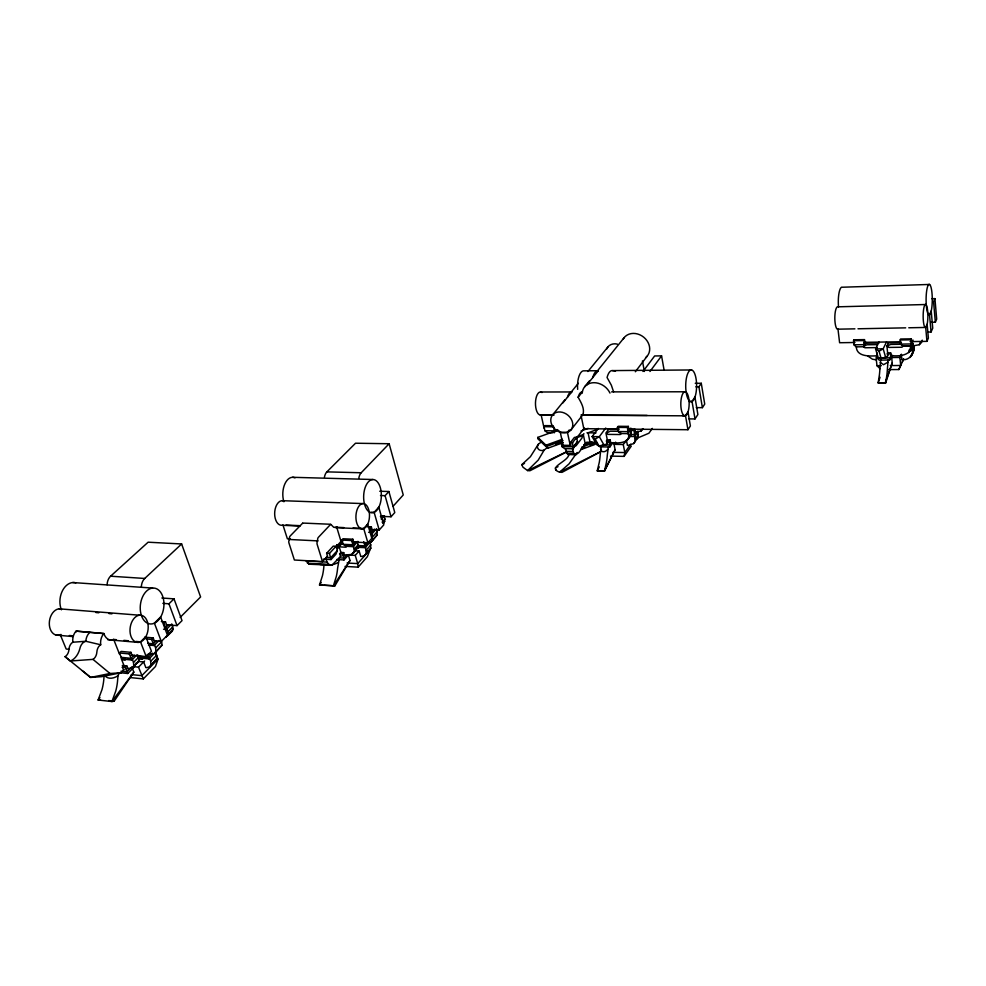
<?xml version="1.0" encoding="UTF-8"?>
<svg xmlns="http://www.w3.org/2000/svg" width="986" height="986" viewBox="0 0 986 986"><rect width="100%" height="100%" fill="white"/><g stroke="black" fill="none" stroke-linecap="round" stroke-linejoin="round"><path stroke-width="1.48" d="M342.881 555.303L351.817 554.403L354.356 551.322L353.53 546.207L346.493 545.85A1.664 1.171 41.5 0 1 345.507 547.181L341.316 546.971A1.664 1.159 41.6 0 1 339.492 545.505L343.251 543.397M353.506 553.121L358.325 546.91L357.499 541.807M384.022 523.073L384.922 519.03L384.133 516.257M358.621 546.91L358.818 546.688A1.627 1.146 41.3 0 1 357.844 547.994L357.647 548.216A1.627 1.146 41.3 0 0 358.621 546.91L365.56 547.255L366.225 553.405L364.586 555.562L361.468 556.523M367.125 550.989L369.195 550.348L370.835 548.191L370.181 542.066M880.683 360.087L880.005 367.495A35.2 8.319 -89.7 0 1 879.389 374.939L878.156 382.938L885.687 382.901L892.219 362.885L891.677 357.524L892.687 355.379M888.176 360.001L887.499 367.433A35.286 8.184 -89.6 0 1 886.895 374.89L885.687 382.901L878.156 382.938L880.054 377.231M364.82 543.126L370.97 542.288L372.634 540.082L371.969 533.857M370.97 542.288L377.244 534.893L376.603 528.681L371.586 534.289L370.181 528.188L371.34 526.894L372.153 529.704M601.3 446.868L600.227 454.608A36.199 14.667 -89 0 1 599.278 462.385L597.245 470.852L604.418 471.259L615.104 449.727L614.044 444.353L615.621 442.159M608.399 446.966L607.339 454.743A36.272 14.543 -89 0 1 606.39 462.52L604.418 471.259M324.012 564.473L323.802 567.283A38.59 21.939 -85.8 0 1 322.459 575.676L319.501 585.006L334.883 585.869L349.993 560.479L348.341 554.995M339.147 559.666L337.631 568.096A38.774 21.717 -85.9 0 1 336.3 576.527L333.367 585.906L349.993 560.479M119.429 672.662L117.987 675.767L117.47 681.893A42.324 28.52 -79.2 0 1 115.744 691.112L111.899 701.551L98.119 700.011L101.989 689.621A42.102 28.705 -79 0 0 103.715 680.451L104.109 675.878M554.366 432.792L553.701 426.79L544.013 426.691L544.913 430.734L547.464 432.718L552.986 432.78M610.186 442.566C616.46 443.466 631.681 443.774 628.218 433.261M627.379 440.089L631.102 434.579L630.855 429.563M634.848 436.169L635.033 441.543L633.715 443.54L628.144 445.462M636.796 439.152L638.115 437.168L637.942 431.794M562.747 440.409L561.12 442.492L562.008 446.621L564.608 448.63L573.162 448.766L572.546 442.665L576.576 437.414L574.444 437.377L570.389 442.628L570.98 445.389L563.844 445.278M597.368 444.859L599.882 446.843L609.816 446.991L609.348 440.964L610.161 439.855L607.314 439.818L606.489 440.927L607.031 443.651M627.946 433.63L627.527 427.48L628.328 426.383L618.197 426.285L617.384 427.394L618.21 431.523L620.724 433.544L627.946 433.63L631.126 429.193M610.494 456.111L624.101 456.37L624.828 452.549L623.251 444.489L630.017 436.379M628.895 436.465L634.59 436.527L634.208 430.5L634.984 429.415L630.707 429.366M541.215 442.011L538.282 444.292L530.419 456.691L521.791 464.689L522.962 467.191L527.572 470.568L529.95 470.741L566.112 452.217M887.634 352.902L890.641 352.865L890.913 355.576C899.343 356.501 911.039 355.736 912.186 345.236L911.927 342.499M910.164 350.782L912.186 345.236M901.192 359.557C908.5 360.925 912.962 355.305 914.207 348.859L913.96 346.172M914.207 348.859L911.828 355.416M922.218 340.145L921.577 342.425L919.272 344.73L912.543 345.95M134.922 664.663L134.047 667.177L127.736 673.5L120.181 672.735M155.357 652.103L158.043 659.141L155.455 666.511L143.315 678.91L130.263 677.567M885.009 383.357L892.219 362.885M173.068 629.142L172.39 630.929L165.882 637.166L173.068 629.142L171.81 623.965M327.5 556.141L326.625 553.294L333.243 546.121L336.053 546.269L337.348 550.508L335.98 554.157L331.05 559.567L323.359 559.136M538.282 444.292C535.312 448.457 540.328 452.007 544.223 449.986L547.181 447.681M576.576 437.414L577.451 441.531L573.162 448.766M864.759 342.339L864.451 339.615L854.036 339.788L853.543 340.737L853.999 344.817L856.131 346.862L863.551 346.752L865.72 342.093M926.951 341.353L928.381 338.099L927.136 324.234L925.694 327.451L926.951 341.353L910.09 341.624M931.055 331.999L932.731 328.19L931.215 310.984L929.527 314.744L931.055 331.999L928.023 332.06M930.747 322.323L935.344 322.225L936.7 319.119L934.925 298.622L931.856 298.709M877.133 353.025L877.084 358.066L879.192 360.1L889.68 359.989L891.825 355.305M919.272 344.73L920.406 342.167M910.226 357.45L911.964 353.58M934.925 298.622L933.557 301.667L935.344 322.225M909.067 350.387L912.075 350.338L914.096 345.852M908.809 352.631L911.643 347.528M902.387 361.751L903.595 359.114M888.485 369.614L898.838 369.54L900.686 365.486L899.885 357.437L901.068 354.861M911.582 341.6L911.31 338.839L900.625 339.011L900.169 339.985L900.575 344.114L902.671 346.185L910.3 346.074L913.036 340.059M898.838 369.54L903.644 359.027M910.3 346.074L911.261 343.954L911.31 338.839M912.075 350.338L913.036 348.268L913.085 343.239L913.332 345.938M889.68 359.989L891.529 356.069M877.084 358.066L890.592 357.918L890.641 352.865M887.437 356.599L887.622 352.902M652.35 428.392L648.911 433.224L635.908 438.721M887.905 355.613L886.919 346.086L888.485 342.869M886.513 341.957L883.173 348.822L879.044 351.238L875.593 348.933L878.994 342.068M877.343 355.157L876.098 357.708L876.961 365.695L880.067 368.678M615.104 449.727L604.381 471.025L597.245 470.852L599.278 466.871M863.551 346.752L865.511 342.906M853.999 344.817L864.414 344.656L864.451 339.615M544.223 449.986L538.233 460.092L527.572 470.568L565.927 452.056M596.21 441.851L594.78 444.513L581.617 449.345M577.093 452.463L569.082 463.851L559.592 472.183C546.638 467.61 568.047 461.522 568.749 454.805M126.368 668.644L132.358 668.077L139.014 660.632L138.028 655.197M132.358 668.077L139.014 660.632M562.809 403.003L571.781 391.947L540.722 391.997M586.534 385.279L592.759 377.601A15.443 6.15 90 0 1 598.28 370.724L584.18 370.835A15.382 6.249 89.9 0 0 577.673 389.347M155.837 651.401L155.64 647.901L161.766 641.738L161.963 645.226L154.432 653.582L148.43 654.174M161.963 645.226L149.083 658.931L142.169 658.266L138.656 656.319L148.331 657.243L152.423 653.126M146.532 667.682L149.515 666.844L156.996 658.512L155.714 652.239M156.996 658.512L149.515 666.844M687.945 429.723L690.397 425.977L687.981 411.901L685.492 415.611L687.945 429.723L628.267 429.132M695.019 418.927L697.891 414.539L694.933 397.075L692.024 401.413L695.019 418.927L688.931 418.89M696.289 407.637L702.389 407.662L704.731 404.087L701.268 383.283L695.253 383.308M321.177 582.48L319.501 585.006L322.422 585.068M702.389 407.662L698.901 386.795L701.268 383.283M133.837 672.132L111.899 701.551L114.142 701.194L133.837 672.132L132.173 667.879M624.101 456.37L631.323 446.091M633.715 443.54L638.115 437.168M630.744 444.168L624.828 452.549L612.91 452.352M635.366 438.869L638.447 434.493M634.713 432.115L641.011 431.055L642.552 428.873M637.301 431.301L634.984 434.579L630.707 434.53M634.59 436.527L638.188 431.437M628.464 438.277L631.102 434.579M628.748 436.009L631.385 432.299M630.867 428.097L628.328 431.634L618.21 431.523M609.816 446.991L613.045 442.554M611.887 442.677L610.161 445.043L604.48 444.957M598.28 428.417L592.142 436.588L596.616 444.55L599.081 446.091L601.842 445.832L606.489 444.39L608.214 442.036M608.645 429.341L605.934 433.002L607.302 439.818M649.959 371.5L661.569 355.872L654.642 355.958L642.983 371.475M605.749 428.035L599.315 436.675L595.162 439.127L592.142 436.588L599.315 436.675L603.752 444.649L606.489 444.39M586.152 442.862L578.77 452.66L575.923 454.694L567.665 454.336L565.323 448.642M99.956 697.57L98.119 700.011L100.547 699.875M635.329 371.759L647.161 356.156M577.451 441.531L573.421 446.794L562.008 446.621M575.923 454.694L573.803 453.4L572.447 448.753L575.319 444.994A1.565 0.641 -89.1 0 0 576.181 445.61L581.863 438.166A1.553 0.629 -89.2 0 0 582.134 436.071L583.946 433.692M576.243 439.103L577.759 437.131L582.134 436.071M575.972 438.893L584.316 428.035M570.956 429.958A11.869 9.503 38.6 0 0 562.427 412.345A11.869 9.503 38.6 0 0 551.926 425.028A11.869 9.503 38.6 0 0 570.956 429.958L583.083 414.428M567.431 432.299L560.27 432.213L563.265 446.029L570.401 446.14L567.431 432.299L569.304 429.908M555.229 431.708L556.942 429.551M578.129 397.247L582.393 391.935A11.659 4.745 -89.8 0 0 578.129 397.247C581 402.362 584.969 408.722 582.862 414.724L581.876 415.229M584.624 386.832L589.345 380.966M596.887 371.574L624.249 337.532M592.759 377.601L598.28 370.724M544.013 426.691L544.888 425.619L553.183 425.693M552.517 415.007L564.953 399.724M570.697 392.675L578.351 383.271M587.915 371.525L608.005 346.838M641.011 431.055L642.971 428.811M358.14 567.16L367.347 556.696L370.009 549.695L357.708 563.61L358.14 567.16L345.026 566.408M364.586 555.562L370.835 548.191M366.361 550.015L370.982 544.814M358.226 547.341L365.165 547.686L370.563 541.634M372.634 540.082L377.244 534.893M382.999 523.406L384.885 521.298M347.627 554.958L355.256 555.365L359.064 551.1M372.782 536.655L377.404 531.466M367.938 542.534L364.968 545.862L365.165 547.686M352.68 542.004L367.877 542.744L371.821 538.319L367.679 524.096L363.698 528.484L353.037 528.015M371.537 529.679L379.216 530.024L383.825 524.848L378.797 507.198L374.125 512.313L371.106 512.202M380.386 516.344L391.035 516.763L394.782 512.56L388.891 491.521L379.733 491.238M354.356 551.322L358.325 546.91M351.817 554.403L353.801 552.197M374.384 529.088L371.402 532.415L368.591 532.28M382.1 522.173L384.922 519.03M336.67 559.53L344.015 559.925L348.785 554.625M354.368 549.017L358.337 544.605M381.299 519.412L384.503 515.838M393.131 506.225L403.249 494.972L389.137 443.737L355.515 443.219L326.871 471.875A8.874 4.942 -88.3 0 0 324.431 477.273M353.678 542.053L352.84 539.219L342.968 538.75L341.76 540.069L343.029 544.297L346.086 546.293L353.124 546.651L357.893 541.363M346.493 555.081L343.769 558.113L344.015 559.925M380.83 517.884L382.839 515.653M339.578 553.775L342.499 553.935L343.707 552.604L344.545 555.389M341.242 555.808L331.9 565.188L309.074 564.202L306.03 560.935L326.982 562.106L329.99 565.409M355.626 541.77L352.902 544.79L353.124 546.651M341.76 540.069L351.632 540.55L352.84 539.219M337.348 550.508L330.766 557.706L326.193 557.46M302.579 523.246L290.155 536.014A2.527 1.454 -86.5 0 0 289.539 539.49A2.527 1.454 -86.4 0 0 288.935 542.978L294.383 560.011L322.496 561.589L327.562 556.067M335.671 547.242L341.76 540.624M342.808 541.08L338.79 545.468L340.909 552.456L339.702 553.787L340.552 556.572M380.497 495.514L385.082 495.675L388.891 491.521M326.625 553.294L329.46 553.442L336.053 546.269M330.544 524.453L318.355 537.37A2.551 1.43 -86.6 0 0 317.751 540.883A2.551 1.43 -86.5 0 0 317.159 544.395L322.496 561.589M358.818 478.21A8.985 4.819 -88.3 0 1 361.196 472.762L389.137 443.737M158.043 659.141L141.811 675.644L131.212 674.572M150.907 664.7L150.685 661.261L156.799 655.086M167.41 635.921L172.39 630.929M133.936 666.696L138.496 667.14L144.622 660.977M148.43 645.029L154.013 645.522L159.14 640.395M168.088 634.146L167.879 631.816L172.87 626.825M139.112 658.784L142.12 658.784A1.762 1.072 42.7 0 0 142.736 658.66M131.101 655.16L146.199 656.59L151.45 651.302L145.817 636.599L140.505 641.849L135.969 641.442M161.31 641.405L167.447 635.243L160.607 616.99L154.383 623.103L161.31 641.405L153.668 640.74M166.424 624.754L177.036 625.617L182.016 620.625L174.004 598.859L161.864 597.984M133.751 665.907L133.504 662.395L138.767 657.132M163.54 629.228L166.314 629.45L171.305 624.471M156.355 640.715L153.286 643.784L147.69 643.291M180.118 617.421L200.602 596.949L181.634 543.964L148.122 542.201L110.58 576.206A9.577 6.471 -83.4 0 0 107.117 584.76M132.198 666.561L126.935 671.823L120.933 671.22M887.733 362.318L883.518 364.697L880.227 362.392M132.062 655.259L130.916 652.325L121.105 651.413L119.491 652.991L121.229 657.354L124.828 659.351L131.841 660.016L137.116 654.766M122.227 667.202L125.222 667.497L126.824 665.92L127.958 668.804M166.314 629.45L165.611 627.7L168.618 624.717M65.051 656.651L70.351 661.002L92.98 659.375A7.629 5.176 -80.4 0 0 96.862 652.054A7.555 5.078 -80.6 0 1 100.708 644.77A10.242 6.877 -81.1 0 1 103.85 633.591L76.045 631.151A10.143 6.964 -80.7 0 0 72.865 642.219A7.481 5.152 -80.2 0 0 68.971 649.417A7.555 5.238 -79.9 0 1 65.051 656.651L90.576 677.431L101.681 676.667L120.921 672.76L124.125 669.58M134.207 655.148L131.039 658.291L121.229 657.354M146.027 638.928L151.622 639.421L153.175 637.88L154.284 640.789M166.585 624.767L165.512 621.883L163.996 623.386L165.611 627.7M119.491 652.991L129.314 653.915L130.916 652.325M162.863 603.346L168.951 603.802L174.004 598.859M607.647 449.443C606.033 451.97 601.324 453.129 600.548 449.333M141.331 587.138A9.687 6.36 -83.8 0 1 144.732 578.462L181.634 543.964M570.832 392.514L571.781 391.947A11.622 4.807 -89.8 0 0 567.48 397.247M886.919 346.086L890.715 344.434L901.303 344.274L902.819 345.864L910.448 345.753L910.707 348.489M555.291 468.017L558.002 466.661M521.791 464.689L524.503 463.383M568.823 454.558L570.179 453.954M584.242 444.403L590.047 442.283L588.075 432.805L597.898 429.23M583.958 444.883L591.945 441.962M581.58 447.213L594.878 442.344M581.025 448.803L584.969 447.348M590.232 445.425L594.176 443.983M581.025 430.981L588.174 428.38M560.134 431.991L558.014 430.081L537.777 437.39L545.997 445.204L562.377 439.251M562.673 440.619L546.306 446.559L538.085 438.745L537.777 437.39M555.993 444.476L559.752 443.108M576.243 437.106L583.305 434.543L585.277 444.02M538.085 438.745L547.748 448.236L561.293 443.306M885.588 357.154L881.176 358.51L878.058 357.24L875.593 348.933L883.173 348.822L885.588 357.154L887.129 357.252L881.176 358.51L879.044 351.238M603.752 444.649L599.081 446.091L595.162 439.127M135.612 663.381L137.621 662.814M337.298 527.128L333.724 527.3L330.717 524.269L302.751 523.061M120.921 672.76L110.001 673.487L90.576 677.431L82.294 670.665M309.074 564.202L314.004 564.152M72.865 642.219L85.819 641.27L100.708 644.77M929.552 284.449A15.283 3.094 -89.9 0 0 926.335 305.685A15.283 3.094 -89.9 0 0 931.647 308.766A15.283 3.094 -89.9 0 0 929.552 284.449L842.438 287.222A14.913 3.771 89.7 0 0 838.531 306.917M925.792 304.514A11.561 2.366 -89.8 0 0 923.34 320.721A11.561 2.366 -89.8 0 0 927.407 322.816A11.561 2.366 -89.8 0 0 925.792 304.514L837.977 306.819A11.277 2.884 89.9 0 0 834.822 318.416A11.277 2.884 89.9 0 0 838.223 329.139M854.911 328.843L837.989 329.176L839.604 342.734L854.924 342.487M857.993 328.782L905.69 327.845M908.772 327.783L925.694 327.451M853.543 340.737L863.958 340.577M900.169 339.985L910.867 339.813M864.118 342.339L900.896 341.76M863.958 343.239L878.945 343.017M887.942 342.869L901.426 342.66M900.575 344.114L911.261 343.954M877.207 344.632L866.768 344.792L863.711 346.431A1.516 1.331 20.3 0 0 865.351 347.762L877.293 347.59M910.029 348.305L913.036 348.268M909.215 350.055L912.223 350.018L912.481 352.717M887.166 353.875L890.173 353.838M877.429 355.736C870.231 356.229 856.366 357.08 856.292 346.542M889.483 357.548L899.885 357.437M876.961 365.695L881.41 365.658M890.309 365.572L900.686 365.486M613.588 391.836L611.345 385.181L607.068 377.515A15.517 6.039 -90 0 1 612.503 370.6L691.568 369.96A15.899 5.448 -89.8 0 1 695.66 394.659A15.899 5.448 -89.8 0 1 686.244 392.835A15.899 5.448 -89.8 0 1 691.568 369.96M695.833 386.808L698.901 386.795M611.566 391.886L685.282 391.775A12.029 4.178 -89.6 0 1 688.438 410.361A12.029 4.178 -89.6 0 1 681.227 409.239A12.029 4.178 -89.6 0 1 685.282 391.775M688.98 401.413L692.024 401.413M553.405 414.872L541.117 414.798L544.112 428.294M580.951 415.02L647.099 415.402M682.423 415.599L685.492 415.611M540.217 414.983L554.058 415.069M581.728 415.229L684.752 415.821M617.384 427.394L627.527 427.48M619.085 429.046L583.811 428.688L581.247 416.388M607.869 429.329L618.604 429.44M629.918 430.463L634.208 430.5M618.74 431.289L610.149 431.202L606.649 433.014A1.553 1.257 36.2 0 0 608.35 434.395L619.824 434.53A1.553 1.269 35.7 0 0 620.995 433.174M544.913 430.734L554.576 430.845M586.953 432.792L596.037 432.891M606.501 440.927L609.348 440.964M586.633 442.233L596.542 442.369M561.12 442.492L563.252 442.529M570.389 442.628L572.546 442.665M614.29 444.366L623.251 444.489M565.915 451.378L573.026 451.502M566.691 453.277L573.803 453.4M567.665 454.336L574.776 454.46M326.871 471.875L361.196 472.762M292.632 477.298L372.942 479.516M282.169 500.678L363.033 503.587M367.137 526.709L371.34 526.894M285.977 525.045L299.695 525.649M336.263 527.264L343.892 527.609M299.941 526.068L281.639 525.255A12.3 7.173 -87.2 0 1 274.761 511.586A12.3 7.173 -87.2 0 1 284.017 501.061M335.03 527.621L362.478 528.841M290.414 538.948L287.382 538.8L282.933 524.909M289.539 539.49L317.751 540.883M343.029 544.297L352.902 544.79L351.632 540.55M358.029 545.517L364.968 545.862L363.748 541.696M337.631 546.33L337.988 546.343A1.664 0.912 -86.5 0 1 337.606 548.635L337.249 548.61A1.664 0.912 -86.5 0 0 337.631 546.33A4.363 2.403 -86.4 0 0 336.941 545.011M355.022 550.78L359.15 551.001L360.777 556.486M340.786 552.443L343.707 552.604M339.381 557.879L343.769 558.113L342.499 553.935M347.06 563.006L357.708 563.61L355.256 555.365M307.41 563.191L328.35 564.386M319.969 564.497L331.9 565.188M323.802 585.154L334.883 585.869M110.58 576.206L144.732 578.462M72.742 582.541L152.596 588.075M59.111 608.818L139.457 615.202M95.913 612.54L98.822 612.774M109.015 613.588L111.936 613.822M161.359 621.55L165.512 621.883M144.782 637.153L153.175 637.88M69.34 635.502L72.36 635.76M113.254 639.409L116.286 639.68M123.854 640.358L128.402 640.764M56.116 635.07L72.804 636.562M107.696 639.68L136.524 642.268M148.948 644.511L154.531 645.017L155.64 647.901M69.205 649.318L66.185 649.034L60.257 634.688M146.828 658.143L149.589 658.414L150.685 661.261M137.991 658.402L142.12 658.784M128.168 659.092L132.37 659.486L133.504 662.395M138.163 661.421L143.648 661.951L145.842 667.621M122.313 665.476L126.824 665.92M108.645 700.578L114.142 701.194M612.503 370.6L615.51 371.118M876.036 359.828L872.45 359.2L867.692 355.934M92.98 659.375L110.001 673.487M555.685 469.681L556.387 470.285M547.748 448.236L545.997 445.204M127.736 673.5L125.222 667.497M131.841 660.016L129.314 653.915M143.315 678.91L138.496 667.14M149.083 658.931L147.234 654.371M154.013 645.522L151.622 639.421M123.583 670.11L122.449 667.226L124.039 665.649L121.179 658.414M119.466 654.063L113.686 639.458L112.034 639.988A13.594 9.12 -81.7 0 1 104.134 634.306L103.924 633.517L76.119 631.089L76.329 631.878M140.505 641.849L146.199 656.59M166.807 628.957L167.879 631.816M168.951 603.802L177.036 625.617M326.12 559.284L326.982 562.106M329.46 553.442L331.05 559.567M336.744 527.288L341.02 541.425M363.698 528.484L367.877 542.744M374.125 512.313L379.216 530.024M385.082 495.675L391.035 516.763M610.161 439.855L610.704 442.578M626.393 440.089L627.441 445.45M628.328 426.383L628.858 429.144M634.984 429.415L635.502 432.127M642.441 360.95L644.388 371.463M661.569 355.872L664.108 370.132M854.036 339.788L854.357 342.499M901.377 354.196L901.907 359.557M606.797 348.921A10.982 9.194 38.7 0 1 617.31 344.102M541.511 414.712A11.512 4.967 -89.9 0 1 535.472 402.954A11.512 4.967 -89.9 0 1 542.004 392.551M582.221 393.094A15.64 12.793 38 0 1 593.991 382.691A15.64 12.793 38 0 1 609.989 393.069M623.053 339.357A14.765 12.473 37.9 0 1 643.698 337.175A14.765 12.473 37.9 0 1 645.596 357.684M338.05 562.427A11.955 8.492 -38.5 0 1 328.178 564.534M336.83 544.629A4.363 2.403 -86.4 0 1 337.988 546.343M283.906 501.775A16.22 9.379 -87.8 0 1 284.966 483.695A16.22 9.379 -87.8 0 1 295.036 477.853M117.987 675.767A13.225 8.788 -45.1 0 1 105.095 675.841M70.351 661.002A17.021 11.77 -80.2 0 0 79.78 648.973A9.133 6.224 -80.4 0 1 85.819 641.27A10.131 6.877 -80.8 0 1 89.874 632.359M61.009 634.454A13.323 9.342 -81 0 1 49.3 623.115A13.323 9.342 -81 0 1 61.551 609.003M142.773 658.451A1.762 1.072 42.7 0 1 141.861 659.042M125.37 658.821A1.787 1.085 42.9 0 1 124.544 660.139A3.5 2.12 42.9 0 1 123.077 659.807A1.787 1.085 42.9 0 1 121.882 658.488M61.403 609.792A17.538 12.226 -82.2 0 1 62.697 590.281A17.538 12.226 -82.2 0 1 75.91 582.862M902.819 345.864A1.541 1.356 17 0 1 901.438 347.257L889.323 347.417A1.528 1.343 18.1 0 1 887.671 346.074M600.573 451.724L562.02 472.343L559.592 472.183L600.573 451.724M367.273 525.033A12.645 6.766 -87.4 0 0 364.771 503.969A12.645 6.766 -87.4 0 0 356.069 519.634A12.645 6.766 -87.4 0 0 367.273 525.033M378.439 507.987A16.676 8.849 -87.9 0 0 375.21 480.096A16.676 8.849 -87.9 0 0 363.834 500.481A16.676 8.849 -87.9 0 0 378.439 507.987M145.275 637.671A13.718 8.997 -82.1 0 0 141.799 615.387A13.718 8.997 -82.1 0 0 130.214 633.357A13.718 8.997 -82.1 0 0 145.275 637.671M160.126 617.902A18.056 11.758 -83.1 0 0 155.652 588.395A18.056 11.758 -83.1 0 0 140.505 611.739A18.056 11.758 -83.1 0 0 160.126 617.902"/></g></svg>
